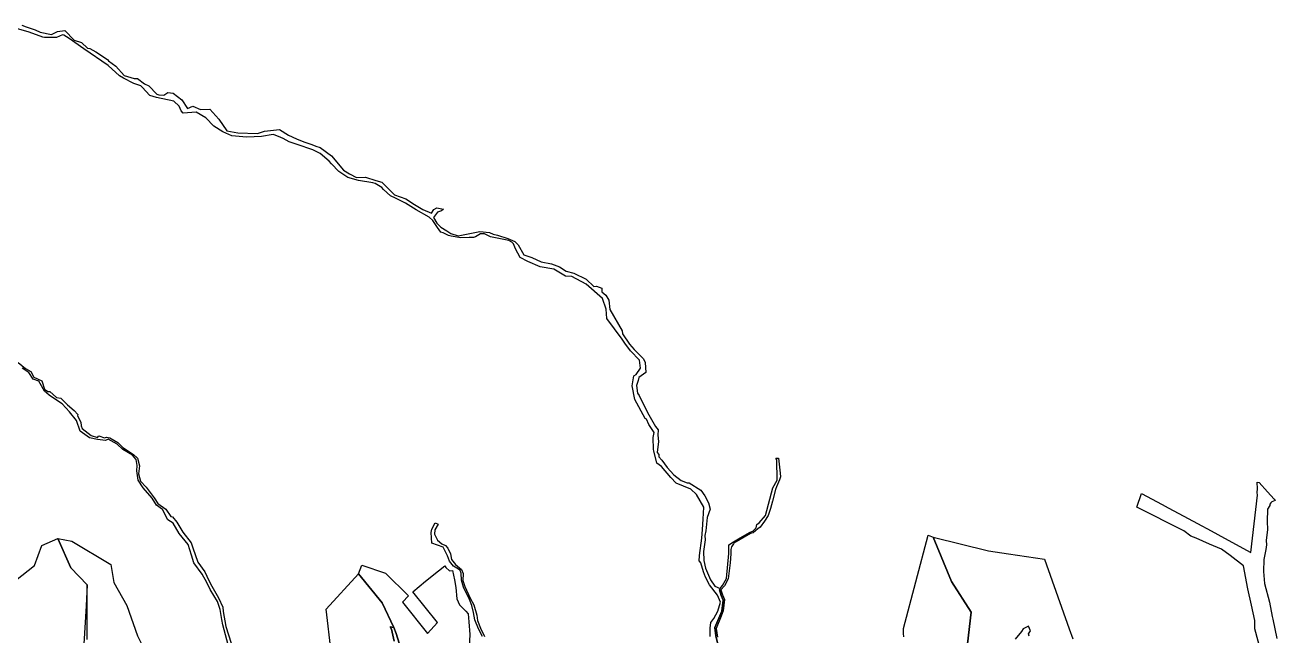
# Model space of a CAD drawing. Header units: metres. Extents: x 425810 to 429904, y 275710 to 280356.
# Drawn here: x 427381 to 429049, y 279512 to 280326 of the extents above; entities that cross this region are included whole.
import ezdxf

# ---------------------------------------------------------------- set-up
doc = ezdxf.new("R2010")
doc.units = ezdxf.units.M
doc.layers.add('00_지적', color=6, linetype='Continuous')

msp = doc.modelspace()

# ---------------------------------------------------------------- linework, layer by layer
at = {"layer": '00_지적', "linetype": 'Continuous', "flags": 128}
for points in [[(428293.5, 279511.2), (428293.7, 279522.3), (428294.7, 279530), (428298.5, 279535.5), (428303.8, 279545.3), (428307.4, 279557.3), (428303.4, 279566.5), (428292.7, 279580.2), (428287.5, 279590.6), (428284.7, 279597.7), (428281.1, 279609.3), (428279.7, 279611.8), (428279.2, 279611.9), (428279.5, 279619.1), (428282.8, 279642.2), (428283.4, 279653.9), (428284.6, 279667.7), (428285.3, 279683.9), (428275.7, 279700.7), (428268, 279707.6), (428248.2, 279715.8), (428241.1, 279723.4), (428228.8, 279738), (428222.6, 279742.2), (428218.6, 279758.7), (428218.2, 279760.5), (428218, 279776.4), (428218.9, 279783.3), (428212.2, 279793.7), (428208.7, 279800.8), (428206.9, 279801.7), (428193.3, 279827.3), (428189.8, 279845.3), (428192.2, 279858.6), (428195, 279860.6), (428200.9, 279869), (428199.5, 279879.6), (428187.4, 279892), (428180.1, 279902.4), (428176.3, 279907.7), (428156.2, 279935.1), (428155, 279947.7), (428150.1, 279961.6), (428128.4, 279980.8), (428109.4, 279991.1), (428101.1, 279991.5), (428085.3, 280000.7), (428067.2, 280004.1), (428050.8, 280011.3), (428040.4, 280016.5), (428034.3, 280028.1), (428031.9, 280034.8), (428029.5, 280036.9), (428025.5, 280039), (428014.2, 280041.3), (428000.9, 280043.8), (427992.9, 280048.1), (427987.6, 280048), (427981.3, 280044.1), (427978.3, 280043.2), (427972.8, 280043.2), (427961.4, 280042.5), (427948.6, 280044.8), (427945.1, 280045.7), (427937.8, 280049.2), (427935.1, 280050.3), (427930.4, 280056.4), (427924.1, 280065.5), (427919.2, 280070.2), (427902, 280080.1), (427888, 280088.8), (427874.7, 280095.6), (427868, 280098.7), (427858.7, 280107.1), (427856.5, 280109.5), (427847.3, 280115), (427844.3, 280116), (427825.2, 280118.9), (427811, 280123.2), (427801.6, 280129.3), (427799.2, 280131.2), (427789.3, 280141.4), (427786.1, 280145), (427774.3, 280155), (427764.6, 280159.8), (427743.7, 280167.2), (427732.7, 280170.7), (427724.8, 280174.8), (427721.9, 280176.5), (427714.3, 280179.6), (427711.7, 280180.3), (427695.8, 280177.8), (427686.1, 280177.2), (427676.1, 280176.8), (427656.6, 280178.4), (427644.4, 280183.9), (427632.6, 280191.5), (427621.8, 280202.5), (427609.1, 280210.3), (427591.5, 280208.6), (427588.8, 280211.7), (427586.5, 280218.2), (427579.1, 280224.9), (427556.1, 280229.7), (427547.2, 280232.4), (427536.9, 280243.5), (427535.1, 280245), (427525.7, 280248.2), (427512.1, 280255.3), (427506.6, 280258.5), (427491.9, 280272.3), (427459.3, 280294.3), (427439.9, 280308.3), (427432.8, 280312.6), (427431, 280313.3), (427423.1, 280309.8), (427406.7, 280309.7), (427404.5, 280310), (427386.3, 280316.9), (427355.7, 280325.6)], [(427376.7, 280326.2), (427382.3, 280323.7), (427394.6, 280319.8), (427401.2, 280316.5), (427416.4, 280313.6), (427424.2, 280317.4), (427434, 280318.8), (427446.5, 280306.1), (427456.2, 280302.8), (427464.4, 280295.5), (427467.4, 280294.8), (427475.4, 280290.4), (427490.7, 280280.1), (427492.3, 280278.5), (427502, 280271.5), (427513.2, 280259.1), (427526.3, 280255), (427531, 280255.1), (427540, 280247.7), (427546, 280245.2), (427556.4, 280234.1), (427559.2, 280233.2), (427566, 280232.8), (427571.3, 280236.1), (427578.4, 280235.2), (427589.7, 280226.6), (427597.2, 280214.8), (427604.3, 280218), (427614.9, 280213.7), (427627, 280214.1), (427639.3, 280200.8), (427649.8, 280185.2), (427664.3, 280182.5), (427690.8, 280181.6), (427700.1, 280184.7), (427719.9, 280187.2), (427731.9, 280179.4), (427742.5, 280174.4), (427752.5, 280170.7), (427762.9, 280166.8), (427768.3, 280164.8), (427774.1, 280163.1), (427789.4, 280152), (427805.3, 280132.9), (427813.1, 280127.7), (427822.4, 280122.8), (427834.5, 280123.6), (427848.5, 280118.8), (427856.1, 280117), (427873.4, 280100.1), (427888.4, 280094.7), (427899.7, 280087), (427910.9, 280080.3), (427922.5, 280075.7), (427925.8, 280080.4), (427929.5, 280082.8), (427938.6, 280080.8), (427936, 280078.5), (427930.5, 280076.7), (427925.1, 280069.6), (427929.6, 280062.2), (427934.8, 280056.8), (427942.9, 280051.9), (427948.2, 280048.5), (427957.8, 280045.4), (427986.9, 280051), (427999.8, 280049.7), (428004.8, 280047.6), (428010.6, 280046.2), (428024.1, 280041.9), (428033.4, 280037.9), (428037.9, 280033.4), (428045.3, 280020), (428056, 280016.3), (428068.4, 280010.7), (428082.5, 280007.9), (428092.9, 280003.8), (428101.9, 279998.2), (428112.1, 279995.6), (428128.7, 279987.5), (428138.8, 279977.9), (428142.4, 279978), (428149.4, 279975.4), (428149.4, 279970.7), (428154.8, 279966.2), (428158.7, 279959.5), (428159.9, 279947), (428176.4, 279918.6), (428176.8, 279914.9), (428186.4, 279900.9), (428192.5, 279893.6), (428204.9, 279881.2), (428206.9, 279876.6), (428208, 279863), (428198.5, 279856.4), (428197.6, 279852.6), (428195.5, 279845.8), (428196.9, 279835.8), (428199.1, 279832.6), (428210.2, 279809.8), (428220.9, 279791), (428224.5, 279786.8), (428223.8, 279779.7), (428224.7, 279771.2), (428223.2, 279756.6), (428225.2, 279753.8), (428225.5, 279750.6), (428229.5, 279746.4), (428236.4, 279736.7), (428245.1, 279726.8), (428255.3, 279719.2), (428262.9, 279716.3), (428265.7, 279716.1), (428281.3, 279706.2), (428286.7, 279699), (428291.3, 279689.3), (428293.6, 279681.2), (428289.8, 279670.1), (428288, 279652.3), (428286.7, 279646), (428286.9, 279640), (428286, 279634), (428285, 279624.6), (428285.4, 279612.5), (428287.4, 279602.5), (428294.1, 279587), (428300, 279578.3), (428307.1, 279575.1), (428306.2, 279573.4), (428308.4, 279566.2), (428311, 279559.7), (428309.3, 279545.3), (428300.1, 279523.5), (428301.2, 279512.3), (428303.6, 279502.7)], [(427371.8, 279876.6), (427381.6, 279868.6), (427388.6, 279864.3), (427392.9, 279856.8), (427403.3, 279851.9), (427407, 279840.9), (427411.5, 279837.8), (427413.9, 279838), (427423.1, 279829.9), (427428.8, 279828.9), (427437.7, 279819.9), (427446.6, 279812.6), (427451.5, 279807.1), (427450.9, 279805.6), (427455.5, 279797.1), (427455.6, 279792), (427457, 279788.6), (427469.2, 279779), (427477.6, 279776.7), (427479.4, 279778.7), (427486.7, 279776.2), (427489.4, 279776.8), (427494, 279776.1), (427504.7, 279769.7), (427511.4, 279763.1), (427525.6, 279754), (427530.7, 279749.1), (427533.4, 279738.7), (427532.3, 279727.9), (427535, 279718.2), (427542.2, 279710.3), (427553.1, 279696.3), (427558, 279688.8), (427568.4, 279680.9), (427575, 279671.1), (427575.4, 279671.1), (427577.5, 279671), (427583, 279663.8), (427591.3, 279650.6), (427602.3, 279636.2), (427604.4, 279629.3), (427611.1, 279610.2), (427620.6, 279597.5), (427626, 279585.8), (427630, 279578.5), (427638.8, 279562.8), (427644.3, 279550.5), (427645, 279544.7), (427648.6, 279524.7), (427655.4, 279502.4)], [(427651.4, 279500.2), (427644.6, 279526.9), (427643.3, 279533.9), (427640.9, 279547.1), (427637.4, 279558), (427627.7, 279574), (427623.1, 279583.3), (427616.9, 279594.3), (427606, 279609.5), (427602.7, 279619.9), (427598.2, 279633.9), (427586.5, 279648.5), (427578.4, 279662.3), (427571.3, 279666.8), (427563.9, 279680.4), (427556.2, 279686.3), (427550.3, 279695.8), (427538.5, 279709.5), (427531.7, 279719.6), (427530, 279731.9), (427530.3, 279739.4), (427528.9, 279747), (427524, 279753), (427511.1, 279760.7), (427503.5, 279767.5), (427491.7, 279774.1), (427488, 279772.4), (427477.6, 279773.7), (427466.9, 279776.1), (427454.6, 279784.8), (427449.5, 279799.2), (427440.1, 279810.6), (427430.4, 279821.3), (427413.6, 279832.7), (427413, 279833), (427407.1, 279838.5), (427399.5, 279851.6), (427391.8, 279854.4), (427385.9, 279863.1), (427377.1, 279868.8)], [(428303.6, 279502.7), (428301.2, 279512.3), (428300.1, 279523.5), (428300.1, 279523.5), (428309.3, 279545.3), (428311, 279559.7), (428308.4, 279566.2), (428306.2, 279573.4), (428307.1, 279575.1), (428310.3, 279579.4), (428315.4, 279588.8), (428318.8, 279621.8), (428318.7, 279627.1), (428318.6, 279633.5), (428324.7, 279637.7), (428333.9, 279642.7), (428346.9, 279650.4), (428350.7, 279651.9), (428355.1, 279656.1), (428355.7, 279660.5), (428359.2, 279662.7), (428367.3, 279672.8), (428377.4, 279709.5), (428382.9, 279719.7), (428382.4, 279746.7), (428381.1, 279748.9), (428384.8, 279749), (428387, 279728.8), (428387.2, 279724), (428386.3, 279720.1), (428382.2, 279711), (428380.9, 279707.3), (428376.8, 279691.9), (428373.9, 279681.8), (428371, 279672.8), (428366.2, 279665.1), (428360.4, 279657), (428357.1, 279654.7), (428351.1, 279649.5), (428347.3, 279648.5), (428325.4, 279635.6), (428324.9, 279634.7), (428322, 279631), (428321.1, 279627.1), (428321.2, 279621.3), (428320.5, 279609.4), (428317.5, 279588.2), (428312.9, 279578.8), (428307.9, 279573.7), (428310, 279566.9), (428312.9, 279560.8), (428311.1, 279545.5), (428308.3, 279538.6), (428301.6, 279522.2), (428303.3, 279510.6)], [(429026.9, 279493.4), (429019.3, 279521.6), (429019.4, 279532.6), (429014.7, 279553.3), (429010, 279575), (429004.4, 279605.5), (428986.6, 279619.4), (428974.8, 279627.7), (428959, 279634.6), (428941, 279642.5), (428934.2, 279645), (428924.6, 279652.3), (428862.1, 279683.7), (428868.5, 279702.1), (428895.9, 279687.3), (428903.9, 279682.9), (428918.1, 279675.2), (428942.8, 279661.8), (428961, 279652), (428979.1, 279642.2), (429014.1, 279623.4), (429022.8, 279699.5), (429022.6, 279703.2), (429022.8, 279708.2), (429022.4, 279716.9), (429022.4, 279716.9), (429025.1, 279716.6), (429036.4, 279704.1), (429045.3, 279694.2), (429046.6, 279692.7), (429042, 279690.6), (429040.6, 279689.3), (429039.1, 279687.8), (429039.5, 279686.1), (429036.2, 279681), (429035.8, 279664.6), (429036, 279654.1), (429034.6, 279639.2), (429034.7, 279633.4), (429034.2, 279627.5), (429031.4, 279613.8), (429031, 279598), (429032.2, 279582.1), (429038.9, 279557.2), (429042.4, 279538.2), (429043.4, 279534.4), (429048.8, 279508.6)], [(427990.5, 279511.5), (427985.2, 279521.4), (427980, 279533.7), (427978.5, 279543.4), (427976.2, 279552.7), (427973.1, 279560.7), (427965.2, 279576.9), (427962.3, 279586.2), (427962.1, 279595.8), (427960.7, 279599.2), (427958.5, 279601), (427952, 279605.1), (427946.6, 279611.8), (427943.8, 279619), (427938.2, 279630.3), (427923, 279635.7), (427922, 279650), (427922.8, 279654.4), (427927.2, 279662.7), (427931.5, 279661.2), (427926.7, 279653.4), (427926.6, 279647.6), (427930.5, 279639.7), (427936.2, 279634.7), (427941.3, 279632.8), (427944.4, 279629), (427947.8, 279621.3), (427949.1, 279614), (427954.3, 279607.4), (427962.4, 279600.8), (427964.6, 279595.3), (427964.3, 279586.1), (427966.8, 279578.1), (427974, 279562.5), (427978.8, 279553.4), (427982.8, 279539.6), (427983.8, 279532.5), (427987.7, 279522.6), (427993.1, 279511.4)], [(428551.6, 279510.8), (428551.2, 279515.3), (428551.1, 279522.1), (428584.2, 279646.4), (428584.2, 279646.4), (428590.7, 279643.9), (428615.3, 279584.8), (428641.5, 279543.6), (428636.4, 279501.6)], [(427317.1, 279546.2), (427393.5, 279606), (427403.5, 279632.5), (427424.7, 279642.1), (427424.7, 279642.1), (427441.9, 279602.7), (427463.8, 279580), (427462.2, 279552.2), (427459.1, 279501)], [(427463.6, 279507.5), (427463.8, 279580), (427441.9, 279602.7), (427424.7, 279642.1), (427443.3, 279638.3), (427495.4, 279607.2), (427499.3, 279583.1), (427516.4, 279552.5), (427530.9, 279512.3), (427541.6, 279491)], [(428636.4, 279501.6), (428641.5, 279543.6), (428615.3, 279584.8), (428590.7, 279643.9), (428664.7, 279625.3), (428691.3, 279621.3), (428738.9, 279614.3), (428772, 279521.6), (428776.7, 279508.3)], [(427788.8, 279491.1), (427782.3, 279547.9), (427825.4, 279595), (427825.4, 279595), (427856.8, 279556.4), (427872.3, 279523.5), (427872.2, 279523.5), (427867.4, 279524.2), (427869.3, 279521.1), (427872.9, 279505.1)], [(427879.4, 279502.4), (427875.2, 279515.5), (427872.3, 279523.5), (427856.8, 279556.4), (427825.4, 279595), (427829.7, 279606.6), (427861.2, 279595.7), (427891.7, 279565.4), (427883.7, 279557.3), (427917.1, 279515.4), (427930.5, 279529.9), (427897.4, 279570.8), (427914.6, 279585), (427931.8, 279598.7), (427940.3, 279605.6), (427940.3, 279605.6), (427941.6, 279603.2), (427946.3, 279599), (427950.4, 279599.2), (427953.1, 279587), (427955, 279576.7), (427956.3, 279561.4), (427959.7, 279553.4), (427968.4, 279545.2), (427971.4, 279541.5), (427972.1, 279530.8), (427973.5, 279514.2), (427972.6, 279497.4)], [(427872.9, 279505.1), (427869.3, 279521.1), (427867.4, 279524.2), (427872.2, 279523.5), (427872.3, 279523.5), (427872.3, 279523.5), (427875.2, 279515.5), (427879.4, 279502.4)], [(428718.5, 279512), (428717.7, 279514.9), (428720.5, 279518.7), (428717.7, 279524.9), (428710.7, 279521.4), (428708.4, 279517.8), (428700.2, 279507.8)]]:
    msp.add_lwpolyline(points, dxfattribs=at)

doc.saveas('drawing.dxf')
